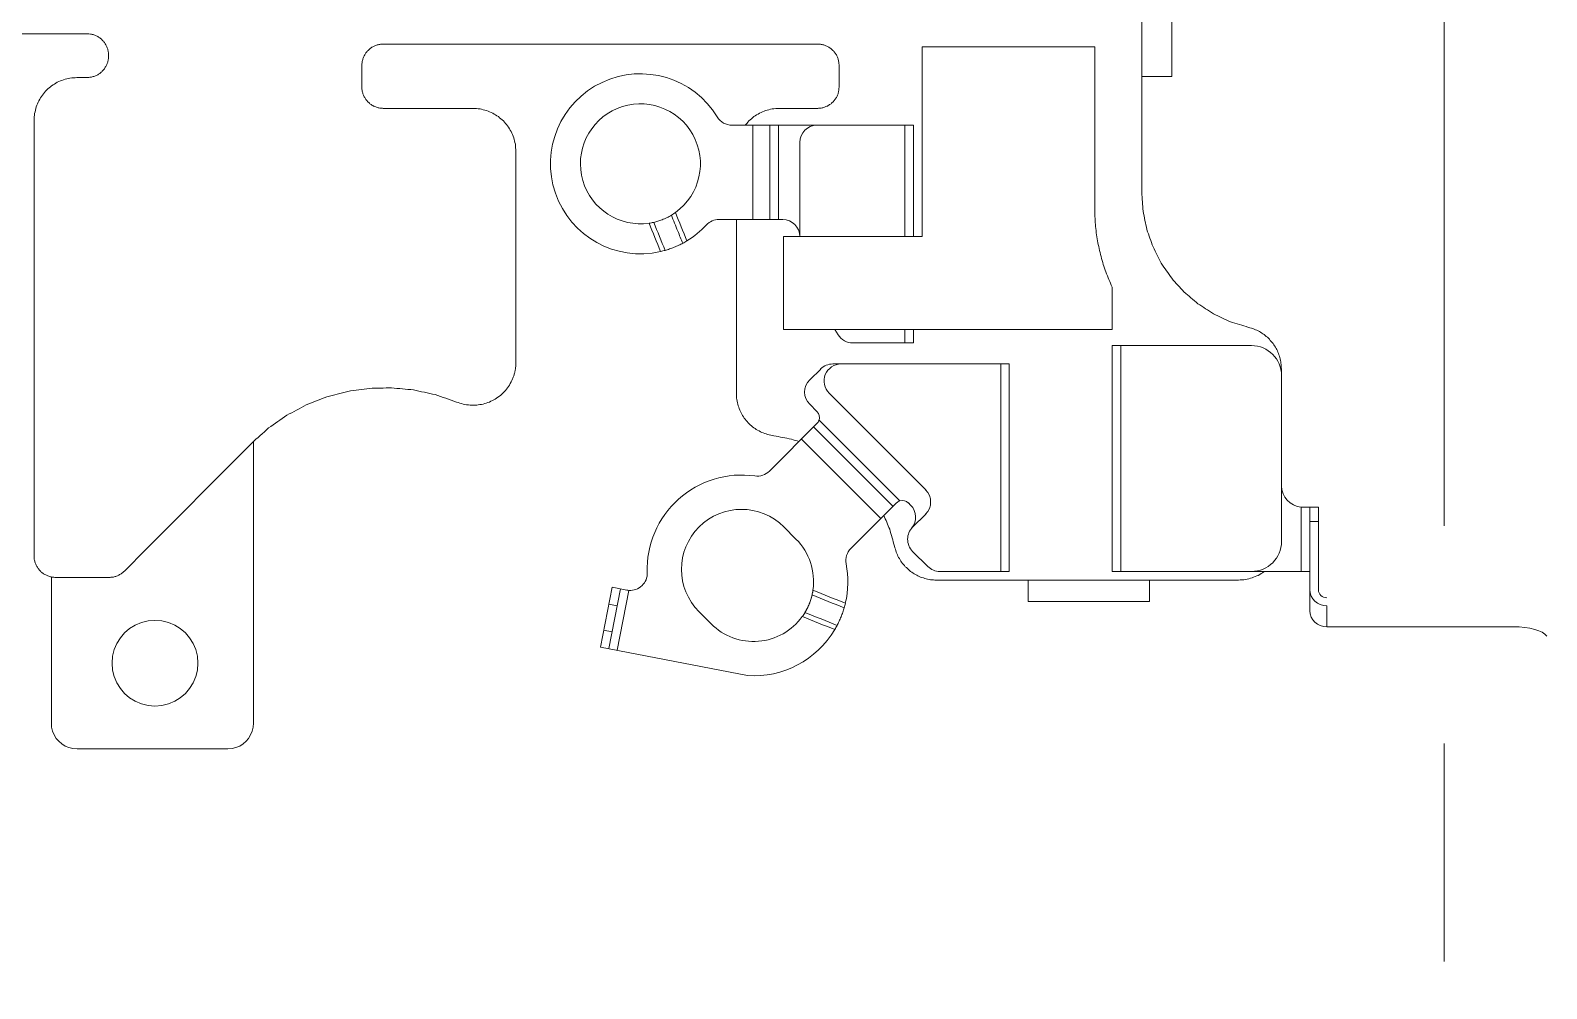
# Model space of a CAD drawing. Header units: millimetres. Extents: x 1863 to 2194, y 977 to 1295.
# Drawn here: x 2027.47 to 2045.16, y 995.44 to 1006.62 of the extents above; entities that cross this region are included whole.
import ezdxf

# ---------------------------------------------------------------- set-up
doc = ezdxf.new("R2010")
doc.units = ezdxf.units.MM
doc.linetypes.add('CENTERX2', pattern=[101.6, 63.5, -12.7, 12.7, -12.7])
doc.layers.add('05 Tray 實際版框', color=220, linetype='Continuous', lineweight=25)
doc.layers.add('2', color=7, linetype='Continuous', true_color=0xffffff)
doc.layers.get('0').off()

# ---------------------------------------------------------------- blocks, each defined once
blk = doc.blocks.new('A$C1B9535D9')
at = {"layer": '2', "color": 35, "linetype": 'Continuous', "lineweight": 18}
for p, q in [((71.431, 142.831), (71.431, 145.004)), ((71.187, 142.831), (71.431, 142.831)), ((70.036, 142.551), (70.036, 142.731)), ((70.036, 142.731), (70.999, 142.731)), ((71.244, 142.631), (70.036, 142.631)), ((70.201, 142.731), (70.201, 142.631)), ((70.786, 142.631), (70.786, 140.325)), ((70.786, 142.531), (70.036, 142.531)), ((70.436, 142.301), (68.501, 142.301)), ((70.79, 142.095), (70.786, 142.1)), ((68.151, 140.325), (68.151, 141.951)), ((63.013, 141.021), (65.013, 141.021)), ((65.013, 141.021), (65.013, 140.671)), ((70.887, 140.76), (71.136, 140.76)), ((71.136, 140.76), (71.136, 139.346)), ((68.151, 140.425), (70.786, 140.425)), ((70.786, 140.325), (68.151, 140.325)), ((71.136, 139.346), (70.887, 139.346)), ((68.365, 139.125), (70.786, 139.125)), ((68.365, 137.066), (68.365, 139.125)), ((70.786, 139.125), (70.786, 138.316)), ((70.786, 139.025), (68.365, 139.025)), ((70.728, 138.174), (70.551, 137.998)), ((64.664, 138.107), (66.88, 138.107)), ((65.58, 138.007), (66.88, 138.007)), ((65.58, 135.89), (65.58, 138.007)), ((66.88, 138.107), (66.88, 136.49)), ((67.965, 138.007), (68.12, 138.007)), ((68.12, 138.007), (68.12, 137.299)), ((69.834, 138.15), (68.707, 137.023)), ((70.117, 138.15), (70.269, 137.998)), ((66.88, 137.907), (65.58, 137.907)), ((68.12, 137.907), (67.965, 137.907)), ((69.022, 136.906), (69.963, 137.847)), ((69.987, 137.949), (70.012, 137.974)), ((69.987, 137.808), (70.517, 137.278)), ((69.1, 136.843), (70.026, 137.769)), ((70.167, 137.627), (69.241, 136.701)), ((67.965, 137.091), (68.026, 137.129)), ((68.424, 136.925), (68.551, 136.797)), ((68.834, 136.797), (68.919, 136.882)), ((69.616, 136.326), (69.06, 136.882)), ((66.88, 136.682), (65.78, 136.682)), ((68.693, 136.738), (68.693, 136.738)), ((70.266, 136.496), (70.408, 136.637)), ((65.58, 136.432), (66.68, 136.432)), ((66.68, 136.482), (66.68, 135.738)), ((65.58, 136.332), (66.68, 136.332)), ((66.68, 136.132), (65.58, 136.132)), ((72.001, 136.071), (71.667, 134.355)), ((65.484, 135.719), (65.484, 135.719)), ((71.398, 135.647), (71.256, 135.506)), ((71.004, 134.664), (70.97, 134.491)), ((71.007, 134.687), (71.705, 134.551)), ((71.667, 134.355), (70.97, 134.491)), ((70.989, 134.589), (71.686, 134.453)), ((71.185, 134.551), (71.166, 134.452)), ((71.471, 134.393), (71.49, 134.491)), ((69.269, 130.309), (72.555, 130.309)), ((72.555, 130.309), (72.604, 130.305)), ((72.604, 130.305), (72.65, 130.294)), ((72.65, 130.294), (72.693, 130.275)), ((72.693, 130.275), (72.733, 130.251)), ((72.733, 130.251), (72.767, 130.221)), ((72.767, 130.221), (72.797, 130.186)), ((72.797, 130.186), (72.822, 130.147)), ((72.822, 130.147), (72.84, 130.104)), ((72.84, 130.104), (72.851, 130.058)), ((72.851, 130.058), (72.855, 130.01)), ((72.855, 130.01), (72.855, 128.25)), ((71.502, 129.513), (71.453, 129.454)), ((71.561, 129.563), (71.502, 129.513)), ((71.626, 129.603), (71.561, 129.563)), ((71.697, 129.634), (71.626, 129.603)), ((71.774, 129.653), (71.697, 129.634)), ((71.855, 129.659), (71.774, 129.653)), ((71.936, 129.653), (71.855, 129.659)), ((72.013, 129.634), (71.936, 129.653)), ((72.085, 129.603), (72.013, 129.634)), ((72.151, 129.563), (72.085, 129.603)), ((72.209, 129.513), (72.151, 129.563)), ((72.259, 129.454), (72.209, 129.513)), ((71.382, 129.317), (71.363, 129.24)), ((71.412, 129.389), (71.382, 129.317)), ((71.453, 129.454), (71.412, 129.389)), ((72.3, 129.389), (72.259, 129.454)), ((72.33, 129.317), (72.3, 129.389)), ((72.349, 129.24), (72.33, 129.317)), ((71.363, 129.24), (71.356, 129.159)), ((71.356, 129.159), (71.363, 129.078)), ((72.356, 129.159), (72.349, 129.24)), ((72.349, 129.078), (72.356, 129.159)), ((71.363, 129.078), (71.382, 129.001)), ((71.382, 129.001), (71.412, 128.929)), ((72.3, 128.929), (72.33, 129.001)), ((72.33, 129.001), (72.349, 129.078)), ((71.412, 128.929), (71.453, 128.863)), ((71.453, 128.863), (71.502, 128.805)), ((71.502, 128.805), (71.561, 128.755)), ((72.151, 128.755), (72.209, 128.805)), ((72.209, 128.805), (72.259, 128.863)), ((72.259, 128.863), (72.3, 128.929)), ((71.561, 128.755), (71.626, 128.714)), ((71.626, 128.714), (71.697, 128.684)), ((71.697, 128.684), (71.774, 128.665)), ((71.774, 128.665), (71.855, 128.658)), ((71.855, 128.658), (71.936, 128.665)), ((71.936, 128.665), (72.013, 128.684)), ((72.013, 128.684), (72.085, 128.714)), ((72.085, 128.714), (72.151, 128.755)), ((72.822, 128.112), (72.797, 128.072)), ((72.84, 128.155), (72.822, 128.112)), ((72.851, 128.201), (72.84, 128.155)), ((72.855, 128.25), (72.851, 128.201)), ((72.555, 127.95), (70.85, 127.95)), ((72.604, 127.953), (72.555, 127.95)), ((72.65, 127.965), (72.604, 127.953)), ((72.693, 127.983), (72.65, 127.965)), ((72.733, 128.007), (72.693, 127.983)), ((72.767, 128.037), (72.733, 128.007)), ((72.797, 128.072), (72.767, 128.037))]:
    blk.add_line(p, q, dxfattribs=at)
for centre, radius, start, end in [((69.786, 142.551), 0.25, 270, 355.4892), ((68.501, 141.951), 0.35, 90, 180), ((70.436, 141.951), 0.35, 0, 90), ((69.975, 138.008), 0.2, 45, 135), ((70.586, 138.316), 0.2, 315, 0), ((70.153, 137.833), 0.2, 50.0198, 135), ((70.41, 138.139), 0.2, 224.9992, 315), ((70.058, 137.879), 0.1, 135, 198.5792), ((67.92, 137.299), 0.2, 301.9264, 0), ((70.658, 137.419), 0.2, 225, 280.8385), ((68.565, 137.164), 0.2, 180, 315), ((70.903, 136.142), 1.1, 76.6707, 100.8376), ((68.565, 137.066), 0.2, 180, 225), ((70.903, 136.142), 1.1, 356.2892, 59.3293), ((65.78, 136.882), 0.2, 180, 270), ((68.693, 136.938), 0.2, 225, 315), ((68.99, 136.811), 0.1, 71.4208, 135), ((70.903, 136.142), 0.7, 81.7038, 135), ((66.88, 136.482), 0.2, 90, 180), ((70.903, 136.142), 0.7, 315, 54.2962), ((70.761, 136.001), 0.7, 135, 315), ((69.474, 136.185), 0.2, 351.869, 45), ((70.761, 136.001), 1.1, 171.8701, 272.0234), ((65.38, 135.89), 0.2, 301.3323, 0), ((66.03, 134.822), 1.05, 121.3323, 12.913), ((66.88, 135.738), 0.2, 179.9987, 227.1564), ((66.03, 134.822), 0.7, 35.7037, 286.2957), ((66.03, 134.822), 1.05, 31.087, 47.1564), ((66.03, 134.822), 0.7, 286.2957, 8.2962), ((70.807, 134.702), 0.2, 355.7936, 92.022)]:
    blk.add_arc(centre, radius, start, end, dxfattribs=at)
for centre, major_axis, ratio, start_param, end_param in [((71.568, 145.004), (0, -0.4), 0.34202, 3.355769, 4.712389), ((70.999, 142.831), (0, 0.1), 0.939693, 3.141593, 4.712389), ((70.999, 142.831), (0, -0.2), 0.939693, 0, 1.570778), ((71.244, 142.831), (0, 0.2), 0.939693, 3.141593, 4.712389)]:
    blk.add_ellipse(centre, major_axis=major_axis, ratio=ratio, start_param=start_param, end_param=end_param, dxfattribs=at)
for points, degree in [([(70.036, 142.531), (70.036, 142.538), (70.036, 142.544), (70.036, 142.551)], 3), ([(68.168, 142.23), (68.15, 142.217), (68.132, 142.205), (68.114, 142.193)], 3), ([(68.227, 142.26), (68.208, 142.25), (68.188, 142.24), (68.168, 142.23)], 3), ([(68.29, 142.282), (68.269, 142.274), (68.248, 142.267), (68.227, 142.26)], 3), ([(68.356, 142.295), (68.334, 142.291), (68.312, 142.286), (68.29, 142.282)], 3), ([(68.424, 142.3), (68.401, 142.298), (68.379, 142.297), (68.356, 142.295)], 3), ([(68.482, 142.3), (68.424, 142.3)], 1), ([(68.023, 142.098), (68.011, 142.08), (67.999, 142.061), (67.987, 142.043)], 3), ([(68.065, 142.149), (68.051, 142.132), (68.037, 142.115), (68.023, 142.098)], 3), ([(68.114, 142.193), (68.098, 142.178), (68.082, 142.163), (68.065, 142.149)], 3), ([(70.831, 142.03), (70.817, 142.052), (70.804, 142.073), (70.79, 142.095)], 3), ([(67.938, 141.916), (67.916, 141.846), (67.894, 141.775), (67.872, 141.704)], 3), ([(67.958, 141.982), (67.951, 141.96), (67.945, 141.938), (67.938, 141.916)], 3), ([(67.987, 142.043), (67.977, 142.022), (67.968, 142.002), (67.958, 141.982)], 3), ([(70.861, 141.958), (70.851, 141.982), (70.841, 142.006), (70.831, 142.03)], 3), ([(70.88, 141.881), (70.874, 141.907), (70.867, 141.932), (70.861, 141.958)], 3), ([(70.887, 141.8), (70.884, 141.827), (70.882, 141.854), (70.88, 141.881)], 3), ([(67.872, 141.704), (67.841, 141.638), (67.81, 141.573), (67.779, 141.507)], 3), ([(70.887, 138.275), (70.887, 141.8)], 1), ([(67.779, 141.507), (67.74, 141.446), (67.701, 141.386), (67.662, 141.326)], 3), ([(67.662, 141.326), (67.616, 141.271), (67.57, 141.217), (67.524, 141.163)], 3), ([(67.366, 141.02), (67.307, 140.98), (67.249, 140.94), (67.191, 140.899)], 3), ([(67.524, 141.163), (67.471, 141.115), (67.419, 141.068), (67.366, 141.02)], 3), ([(67.191, 140.899), (67.127, 140.867), (67.064, 140.835), (67, 140.802)], 3), ([(66.362, 140.671), (62.764, 140.671)], 1), ([(66.584, 140.686), (66.51, 140.681), (66.436, 140.676), (66.362, 140.671)], 3), ([(66.797, 140.73), (66.726, 140.716), (66.655, 140.701), (66.584, 140.686)], 3), ([(67, 140.802), (66.932, 140.778), (66.865, 140.754), (66.797, 140.73)], 3), ([(67.381, 140.287), (67.351, 140.275), (67.322, 140.264), (67.292, 140.253)], 3), ([(67.468, 140.325), (67.439, 140.312), (67.41, 140.3), (67.381, 140.287)], 3), ([(67.965, 140.325), (67.468, 140.325)], 1), ([(67.965, 136.49), (67.965, 140.325)], 1), ([(66.55, 140.122), (64.664, 140.122)], 1), ([(64.664, 140.122), (64.664, 138.107)], 1), ([(66.645, 140.124), (66.613, 140.123), (66.582, 140.122), (66.55, 140.122)], 3), ([(66.74, 140.13), (66.708, 140.128), (66.676, 140.126), (66.645, 140.124)], 3), ([(66.834, 140.14), (66.802, 140.137), (66.771, 140.133), (66.74, 140.13)], 3), ([(66.927, 140.155), (66.896, 140.15), (66.865, 140.145), (66.834, 140.14)], 3), ([(67.02, 140.173), (66.989, 140.167), (66.958, 140.161), (66.927, 140.155)], 3), ([(67.112, 140.196), (67.081, 140.188), (67.05, 140.181), (67.02, 140.173)], 3), ([(67.203, 140.222), (67.172, 140.213), (67.142, 140.204), (67.112, 140.196)], 3), ([(67.292, 140.253), (67.262, 140.242), (67.232, 140.232), (67.203, 140.222)], 3), ([(70.868, 138.139), (70.872, 138.161), (70.877, 138.183), (70.882, 138.206)], 3), ([(70.882, 138.206), (70.883, 138.229), (70.885, 138.252), (70.887, 138.275)], 3), ([(70.776, 137.961), (70.788, 137.979), (70.801, 137.998), (70.814, 138.016)], 3), ([(70.814, 138.016), (70.824, 138.036), (70.835, 138.055), (70.845, 138.075)], 3), ([(70.845, 138.075), (70.852, 138.096), (70.86, 138.117), (70.868, 138.139)], 3), ([(70.492, 137.786), (70.514, 137.793), (70.537, 137.799), (70.559, 137.806)], 3), ([(70.559, 137.806), (70.58, 137.815), (70.601, 137.824), (70.622, 137.834)], 3), ([(70.622, 137.834), (70.641, 137.846), (70.66, 137.858), (70.679, 137.869)], 3), ([(70.679, 137.869), (70.696, 137.884), (70.713, 137.898), (70.73, 137.912)], 3), ([(70.73, 137.912), (70.745, 137.929), (70.761, 137.945), (70.776, 137.961)], 3), ([(70.133, 137.662), (70.186, 137.685), (70.239, 137.707), (70.292, 137.73)], 3), ([(70.292, 137.73), (70.359, 137.749), (70.425, 137.767), (70.492, 137.786)], 3), ([(64.736, 137.092), (64.747, 137.099), (64.758, 137.106), (64.769, 137.113)], 3), ([(64.769, 137.113), (64.781, 137.118), (64.793, 137.123), (64.805, 137.128)], 3), ([(64.805, 137.128), (64.817, 137.131), (64.83, 137.134), (64.843, 137.137)], 3), ([(64.843, 137.137), (64.856, 137.138), (64.87, 137.139), (64.884, 137.14)], 3), ([(64.884, 137.14), (65.134, 137.14)], 1), ([(65.134, 137.14), (65.147, 137.139), (65.161, 137.138), (65.174, 137.137)], 3), ([(65.174, 137.137), (65.187, 137.134), (65.2, 137.131), (65.213, 137.128)], 3), ([(65.213, 137.128), (65.225, 137.123), (65.237, 137.118), (65.249, 137.113)], 3), ([(65.249, 137.113), (65.259, 137.106), (65.27, 137.099), (65.281, 137.092)], 3), ([(71.004, 136.835), (71.055, 136.961), (71.106, 137.087), (71.156, 137.213)], 3), ([(71.21, 137.199), (71.16, 137.074), (71.11, 136.949), (71.059, 136.825)], 3), ([(71.156, 137.213), (71.176, 137.208), (71.194, 137.203), (71.21, 137.199)], 3), ([(71.264, 136.742), (71.315, 136.867), (71.365, 136.991), (71.415, 137.116)], 3), ([(71.464, 137.089), (71.447, 137.099), (71.43, 137.108), (71.415, 137.116)], 3), ([(64.633, 136.891), (64.635, 136.904), (64.636, 136.918), (64.637, 136.931)], 3), ([(64.637, 136.931), (64.64, 136.944), (64.643, 136.957), (64.646, 136.969)], 3), ([(64.646, 136.969), (64.651, 136.981), (64.656, 136.993), (64.661, 137.005)], 3), ([(64.661, 137.005), (64.668, 137.016), (64.675, 137.027), (64.682, 137.038)], 3), ([(64.682, 137.038), (64.69, 137.048), (64.698, 137.057), (64.707, 137.067)], 3), ([(64.707, 137.067), (64.716, 137.075), (64.726, 137.084), (64.736, 137.092)], 3), ([(65.281, 137.092), (65.291, 137.084), (65.301, 137.075), (65.31, 137.067)], 3), ([(65.31, 137.067), (65.319, 137.057), (65.327, 137.048), (65.335, 137.038)], 3), ([(65.335, 137.038), (65.342, 137.027), (65.349, 137.016), (65.356, 137.005)], 3), ([(65.356, 137.005), (65.361, 136.993), (65.366, 136.981), (65.371, 136.969)], 3), ([(65.371, 136.969), (65.374, 136.957), (65.377, 136.944), (65.38, 136.931)], 3), ([(65.38, 136.931), (65.381, 136.918), (65.382, 136.904), (65.384, 136.891)], 3), ([(71.464, 137.089), (71.413, 136.963), (71.362, 136.837), (71.311, 136.711)], 3), ([(64.633, 131.822), (64.633, 136.891)], 1), ([(65.384, 136.891), (65.384, 136.441)], 1), ([(69.203, 136.379), (69.216, 136.447), (69.229, 136.515), (69.242, 136.583)], 3), ([(69.242, 136.583), (69.251, 136.613), (69.261, 136.642), (69.271, 136.672)], 3), ([(65.384, 136.441), (65.386, 136.414), (65.388, 136.387), (65.39, 136.36)], 3), ([(66.88, 136.49), (67.965, 136.49)], 1), ([(65.39, 136.36), (65.396, 136.334), (65.403, 136.308), (65.409, 136.283)], 3), ([(65.409, 136.283), (65.419, 136.259), (65.429, 136.235), (65.439, 136.211)], 3), ([(69.13, 136.174), (69.141, 136.195), (69.152, 136.216), (69.164, 136.237)], 3), ([(69.164, 136.237), (69.172, 136.26), (69.18, 136.283), (69.188, 136.306)], 3), ([(69.188, 136.306), (69.193, 136.33), (69.198, 136.354), (69.203, 136.379)], 3), ([(65.439, 136.211), (65.453, 136.189), (65.466, 136.167), (65.48, 136.145)], 3), ([(65.48, 136.145), (65.497, 136.126), (65.513, 136.106), (65.53, 136.087)], 3), ([(65.53, 136.087), (65.547, 136.073), (65.564, 136.058), (65.58, 136.044)], 3), ([(68.982, 136.023), (69, 136.037), (69.019, 136.052), (69.038, 136.066)], 3), ([(69.038, 136.066), (69.054, 136.083), (69.071, 136.1), (69.088, 136.117)], 3), ([(69.088, 136.117), (69.102, 136.136), (69.116, 136.155), (69.13, 136.174)], 3), ([(66.68, 135.941), (68.707, 135.941)], 1), ([(68.707, 135.941), (68.732, 135.943), (68.757, 135.944), (68.781, 135.946)], 3), ([(68.781, 135.946), (68.805, 135.952), (68.829, 135.957), (68.852, 135.962)], 3), ([(68.852, 135.962), (68.875, 135.971), (68.897, 135.98), (68.919, 135.988)], 3), ([(68.919, 135.988), (68.94, 136), (68.961, 136.011), (68.982, 136.023)], 3), ([(66.599, 135.23), (66.709, 135.275), (66.819, 135.32), (66.93, 135.364)], 3), ([(66.957, 135.316), (66.949, 135.33), (66.94, 135.347), (66.93, 135.364)], 3), ([(66.713, 134.978), (66.822, 135.022), (66.931, 135.066), (67.04, 135.111)], 3), ([(66.723, 134.923), (66.833, 134.967), (66.944, 135.012), (67.054, 135.057)], 3), ([(67.054, 135.057), (67.049, 135.076), (67.044, 135.095), (67.04, 135.111)], 3), ([(71.004, 134.664), (71.005, 134.671), (71.006, 134.679), (71.007, 134.687)], 3), ([(71.007, 134.687), (71.006, 134.679), (71.005, 134.671), (71.004, 134.664)], 3), ([(65.53, 133.223), (65.513, 133.204), (65.497, 133.184), (65.48, 133.165)], 3), ([(65.588, 133.273), (65.569, 133.257), (65.549, 133.24), (65.53, 133.223)], 3), ([(65.654, 133.314), (65.632, 133.3), (65.61, 133.287), (65.588, 133.273)], 3), ([(65.726, 133.344), (65.702, 133.334), (65.678, 133.324), (65.654, 133.314)], 3), ([(65.802, 133.363), (65.777, 133.357), (65.751, 133.35), (65.726, 133.344)], 3), ([(65.884, 133.37), (65.857, 133.367), (65.83, 133.365), (65.802, 133.363)], 3), ([(68.347, 133.37), (65.884, 133.37)], 1), ([(68.367, 133.369), (68.36, 133.369), (68.354, 133.369), (68.347, 133.37)], 3), ([(68.387, 133.368), (68.38, 133.368), (68.374, 133.369), (68.367, 133.369)], 3), ([(68.406, 133.366), (68.4, 133.367), (68.393, 133.367), (68.387, 133.368)], 3), ([(68.426, 133.363), (68.419, 133.364), (68.413, 133.365), (68.406, 133.366)], 3), ([(68.445, 133.36), (68.438, 133.361), (68.432, 133.362), (68.426, 133.363)], 3), ([(68.464, 133.356), (68.458, 133.357), (68.451, 133.359), (68.445, 133.36)], 3), ([(68.483, 133.351), (68.477, 133.352), (68.47, 133.354), (68.464, 133.356)], 3), ([(68.502, 133.345), (68.496, 133.347), (68.489, 133.349), (68.483, 133.351)], 3), ([(68.52, 133.338), (68.514, 133.341), (68.508, 133.343), (68.502, 133.345)], 3), ([(68.539, 133.331), (68.533, 133.334), (68.527, 133.336), (68.52, 133.338)], 3), ([(68.611, 133.294), (68.587, 133.307), (68.563, 133.319), (68.539, 133.331)], 3), ([(68.675, 133.247), (68.654, 133.263), (68.633, 133.279), (68.611, 133.294)], 3), ([(68.73, 133.192), (68.712, 133.21), (68.693, 133.229), (68.675, 133.247)], 3), ([(65.409, 133.028), (65.403, 133.002), (65.396, 132.976), (65.39, 132.951)], 3), ([(65.439, 133.099), (65.429, 133.075), (65.419, 133.051), (65.409, 133.028)], 3), ([(65.48, 133.165), (65.466, 133.143), (65.453, 133.121), (65.439, 133.099)], 3), ([(68.775, 133.129), (68.76, 133.15), (68.745, 133.171), (68.73, 133.192)], 3), ([(68.809, 133.061), (68.798, 133.083), (68.786, 133.106), (68.775, 133.129)], 3), ([(68.833, 132.988), (68.825, 133.012), (68.817, 133.036), (68.809, 133.061)], 3), ([(65.39, 132.951), (65.388, 132.923), (65.386, 132.896), (65.384, 132.869)], 3), ([(65.384, 132.869), (65.384, 131.822)], 1), ([(68.846, 132.912), (68.842, 132.937), (68.837, 132.962), (68.833, 132.988)], 3), ([(68.846, 132.834), (68.846, 132.86), (68.846, 132.886), (68.846, 132.912)], 3), ([(68.723, 132.429), (68.752, 132.512), (68.78, 132.595), (68.809, 132.678)], 3), ([(68.809, 132.678), (68.818, 132.704), (68.826, 132.73), (68.834, 132.756)], 3), ([(68.834, 132.756), (68.838, 132.782), (68.842, 132.808), (68.846, 132.834)], 3), ([(68.668, 132.174), (68.686, 132.259), (68.705, 132.344), (68.723, 132.429)], 3), ([(68.644, 131.918), (68.652, 132.003), (68.66, 132.089), (68.668, 132.174)], 3), ([(64.637, 131.781), (64.636, 131.795), (64.635, 131.808), (64.633, 131.822)], 3), ([(65.384, 131.822), (65.382, 131.808), (65.381, 131.795), (65.38, 131.781)], 3), ([(68.65, 131.662), (68.648, 131.747), (68.646, 131.833), (68.644, 131.918)], 3), ([(64.646, 131.743), (64.643, 131.756), (64.64, 131.768), (64.637, 131.781)], 3), ([(64.661, 131.707), (64.656, 131.719), (64.651, 131.731), (64.646, 131.743)], 3), ([(64.682, 131.674), (64.675, 131.685), (64.668, 131.696), (64.661, 131.707)], 3), ([(64.707, 131.645), (64.698, 131.655), (64.69, 131.665), (64.682, 131.674)], 3), ([(64.736, 131.62), (64.726, 131.628), (64.716, 131.637), (64.707, 131.645)], 3), ([(64.769, 131.6), (64.758, 131.607), (64.747, 131.613), (64.736, 131.62)], 3), ([(65.281, 131.62), (65.27, 131.613), (65.259, 131.607), (65.249, 131.6)], 3), ([(65.31, 131.645), (65.301, 131.637), (65.291, 131.628), (65.281, 131.62)], 3), ([(65.335, 131.674), (65.327, 131.665), (65.319, 131.655), (65.31, 131.645)], 3), ([(65.356, 131.707), (65.349, 131.696), (65.342, 131.685), (65.335, 131.674)], 3), ([(65.371, 131.743), (65.366, 131.731), (65.361, 131.719), (65.356, 131.707)], 3), ([(65.38, 131.781), (65.377, 131.768), (65.374, 131.756), (65.371, 131.743)], 3), ([(68.685, 131.409), (68.673, 131.494), (68.661, 131.578), (68.65, 131.662)], 3), ([(64.805, 131.585), (64.793, 131.59), (64.781, 131.595), (64.769, 131.6)], 3), ([(64.843, 131.575), (64.83, 131.578), (64.817, 131.581), (64.805, 131.585)], 3), ([(64.884, 131.572), (64.87, 131.573), (64.856, 131.574), (64.843, 131.575)], 3), ([(65.134, 131.572), (64.884, 131.572)], 1), ([(64.884, 131.572), (64.884, 131.572), (64.884, 131.572), (64.884, 131.572)], 3), ([(65.174, 131.575), (65.161, 131.574), (65.147, 131.573), (65.134, 131.572)], 3), ([(65.213, 131.585), (65.2, 131.581), (65.187, 131.578), (65.174, 131.575)], 3), ([(65.249, 131.6), (65.237, 131.595), (65.225, 131.59), (65.213, 131.585)], 3), ([(68.75, 131.163), (68.728, 131.245), (68.707, 131.327), (68.685, 131.409)], 3), ([(68.843, 130.924), (68.812, 131.004), (68.781, 131.083), (68.75, 131.163)], 3), ([(68.964, 130.697), (68.923, 130.773), (68.883, 130.849), (68.843, 130.924)], 3), ([(69.112, 130.484), (69.063, 130.555), (69.013, 130.626), (68.964, 130.697)], 3), ([(69.288, 130.287), (69.23, 130.353), (69.171, 130.419), (69.112, 130.484)], 3), ([(70.781, 128.802), (69.288, 130.287)], 1), ([(70.795, 128.787), (70.79, 128.792), (70.786, 128.797), (70.781, 128.802)], 3), ([(70.807, 128.772), (70.803, 128.777), (70.799, 128.782), (70.795, 128.787)], 3), ([(64.649, 128.59), (64.661, 128.595), (64.673, 128.6), (64.685, 128.605)], 3), ([(64.685, 128.605), (64.697, 128.608), (64.71, 128.611), (64.723, 128.614)], 3), ([(64.723, 128.614), (64.737, 128.616), (64.75, 128.617), (64.764, 128.618)], 3), ([(64.764, 128.618), (64.773, 128.618)], 1), ([(64.773, 128.618), (64.787, 128.617), (64.801, 128.616), (64.814, 128.614)], 3), ([(64.814, 128.614), (64.827, 128.611), (64.84, 128.608), (64.853, 128.605)], 3), ([(64.853, 128.605), (64.865, 128.6), (64.877, 128.595), (64.888, 128.59)], 3), ([(70.818, 128.755), (70.815, 128.761), (70.811, 128.766), (70.807, 128.772)], 3), ([(70.828, 128.738), (70.825, 128.744), (70.821, 128.75), (70.818, 128.755)], 3), ([(70.836, 128.721), (70.833, 128.726), (70.831, 128.732), (70.828, 128.738)], 3), ([(70.843, 128.702), (70.841, 128.708), (70.838, 128.715), (70.836, 128.721)], 3), ([(70.848, 128.684), (70.846, 128.69), (70.845, 128.696), (70.843, 128.702)], 3), ([(70.852, 128.664), (70.851, 128.671), (70.85, 128.677), (70.848, 128.684)], 3), ([(70.854, 128.645), (70.854, 128.651), (70.853, 128.658), (70.852, 128.664)], 3), ([(70.855, 128.625), (70.855, 128.632), (70.855, 128.638), (70.854, 128.645)], 3), ([(70.855, 127.999), (70.855, 128.625)], 1), ([(64.517, 128.408), (64.52, 128.421), (64.523, 128.434), (64.526, 128.447)], 3), ([(64.526, 128.447), (64.531, 128.459), (64.536, 128.471), (64.542, 128.483)], 3), ([(64.542, 128.483), (64.548, 128.493), (64.555, 128.504), (64.562, 128.515)], 3), ([(64.562, 128.515), (64.57, 128.525), (64.578, 128.535), (64.587, 128.544)], 3), ([(64.587, 128.544), (64.597, 128.553), (64.606, 128.561), (64.616, 128.569)], 3), ([(64.616, 128.569), (64.627, 128.576), (64.638, 128.583), (64.649, 128.59)], 3), ([(64.888, 128.59), (64.899, 128.583), (64.91, 128.576), (64.921, 128.569)], 3), ([(64.921, 128.569), (64.931, 128.561), (64.941, 128.553), (64.95, 128.544)], 3), ([(64.95, 128.544), (64.959, 128.535), (64.967, 128.525), (64.975, 128.515)], 3), ([(64.975, 128.515), (64.982, 128.504), (64.989, 128.493), (64.996, 128.483)], 3), ([(64.996, 128.483), (65.001, 128.471), (65.006, 128.459), (65.011, 128.447)], 3), ([(65.011, 128.447), (65.014, 128.434), (65.017, 128.421), (65.02, 128.408)], 3), ([(64.514, 128.368), (64.515, 128.381), (64.516, 128.395), (64.517, 128.408)], 3), ([(64.514, 126.162), (64.514, 128.368)], 1), ([(65.02, 128.408), (65.021, 128.395), (65.022, 128.381), (65.024, 128.368)], 3), ([(65.024, 128.368), (65.024, 128.248)], 1), ([(65.024, 128.248), (65.026, 128.221), (65.028, 128.194), (65.03, 128.167)], 3), ([(65.03, 128.167), (65.036, 128.142), (65.043, 128.116), (65.049, 128.09)], 3), ([(65.049, 128.09), (65.059, 128.067), (65.069, 128.043), (65.079, 128.019)], 3), ([(65.079, 128.019), (65.093, 127.997), (65.106, 127.975), (65.12, 127.953)], 3), ([(65.12, 127.953), (65.137, 127.934), (65.153, 127.914), (65.17, 127.895)], 3), ([(70.827, 127.884), (70.832, 127.896), (70.837, 127.907), (70.842, 127.919)], 3), ([(70.842, 127.919), (70.846, 127.932), (70.849, 127.945), (70.852, 127.958)], 3), ([(70.852, 127.958), (70.853, 127.972), (70.854, 127.985), (70.855, 127.999)], 3), ([(65.17, 127.895), (65.189, 127.878), (65.209, 127.861), (65.228, 127.845)], 3), ([(65.228, 127.845), (65.25, 127.831), (65.272, 127.818), (65.294, 127.804)], 3), ([(65.294, 127.804), (65.318, 127.794), (65.342, 127.784), (65.366, 127.774)], 3), ([(65.366, 127.774), (65.391, 127.767), (65.417, 127.761), (65.442, 127.755)], 3), ([(65.442, 127.755), (65.47, 127.752), (65.497, 127.75), (65.524, 127.748)], 3), ([(65.524, 127.748), (70.605, 127.748)], 1), ([(70.605, 127.748), (70.619, 127.749), (70.632, 127.75), (70.646, 127.751)], 3), ([(70.646, 127.751), (70.659, 127.755), (70.671, 127.758), (70.684, 127.761)], 3), ([(70.684, 127.761), (70.696, 127.766), (70.708, 127.771), (70.72, 127.776)], 3), ([(70.72, 127.776), (70.731, 127.783), (70.742, 127.79), (70.753, 127.796)], 3), ([(70.753, 127.796), (70.763, 127.805), (70.772, 127.813), (70.782, 127.822)], 3), ([(70.782, 127.822), (70.79, 127.831), (70.799, 127.841), (70.807, 127.851)], 3), ([(70.807, 127.851), (70.814, 127.862), (70.821, 127.873), (70.827, 127.884)], 3)]:
    blk.add_open_spline(points, degree=degree, dxfattribs=at)
for points, knots in [([(69.987, 137.808), (69.982, 137.813), (69.977, 137.819), (69.969, 137.832), (69.965, 137.839), (69.963, 137.847)], [0, 0, 0, 0, 0.5, 0.5, 1, 1, 1, 1]), ([(71.21, 137.199), (71.226, 137.194), (71.243, 137.189), (71.27, 137.18), (71.279, 137.176), (71.297, 137.17), (71.306, 137.166), (71.324, 137.159), (71.333, 137.155), (71.351, 137.147), (71.359, 137.143), (71.376, 137.135), (71.384, 137.131), (71.4, 137.124), (71.408, 137.12), (71.415, 137.116)], [0, 0, 0, 0, 0.25, 0.25, 0.375, 0.375, 0.5, 0.5, 0.625, 0.625, 0.75, 0.75, 0.875, 0.875, 1, 1, 1, 1]), ([(69.06, 136.882), (69.055, 136.887), (69.049, 136.892), (69.036, 136.9), (69.029, 136.903), (69.022, 136.906)], [0, 0, 0, 0, 0.5, 0.5, 1, 1, 1, 1]), ([(69.022, 136.906), (69.029, 136.903), (69.036, 136.9), (69.05, 136.892), (69.055, 136.887), (69.06, 136.882)], [0, 0, 0, 0, 0.5, 0.5, 1, 1, 1, 1]), ([(71.059, 136.825), (71.051, 136.827), (71.042, 136.828), (71.028, 136.831), (71.023, 136.832), (71.014, 136.834), (71.009, 136.834), (71.004, 136.835)], [0, 0, 0, 0, 0.5, 0.5, 0.75, 0.75, 1, 1, 1, 1]), ([(71.004, 136.835), (71.024, 136.832), (71.043, 136.829), (71.07, 136.822), (71.08, 136.82), (71.097, 136.815), (71.105, 136.813), (71.113, 136.81)], [0, 0, 0, 0, 0.5, 0.5, 0.75, 0.75, 1, 1, 1, 1]), ([(71.264, 136.742), (71.25, 136.75), (71.235, 136.759), (71.21, 136.772), (71.201, 136.776), (71.183, 136.784), (71.174, 136.788), (71.156, 136.795), (71.147, 136.799), (71.129, 136.805), (71.12, 136.808), (71.102, 136.814), (71.093, 136.816), (71.076, 136.821), (71.067, 136.823), (71.059, 136.825)], [0, 0, 0, 0, 0.25, 0.25, 0.375, 0.375, 0.5, 0.5, 0.625, 0.625, 0.75, 0.75, 0.875, 0.875, 1, 1, 1, 1]), ([(71.113, 136.81), (71.121, 136.808), (71.129, 136.805), (71.142, 136.8), (71.147, 136.799), (71.156, 136.795), (71.16, 136.793), (71.17, 136.79), (71.174, 136.788), (71.183, 136.784), (71.187, 136.782), (71.2, 136.776), (71.208, 136.772), (71.216, 136.769)], [0, 0, 0, 0, 0.25, 0.25, 0.375, 0.375, 0.5, 0.5, 0.625, 0.625, 0.75, 0.75, 1, 1, 1, 1]), ([(71.216, 136.769), (71.23, 136.761), (71.246, 136.753), (71.271, 136.738), (71.279, 136.733), (71.295, 136.722), (71.303, 136.717), (71.311, 136.711)], [0, 0, 0, 0, 0.5, 0.5, 0.75, 0.75, 1, 1, 1, 1]), ([(71.311, 136.711), (71.303, 136.717), (71.295, 136.722), (71.283, 136.73), (71.279, 136.733), (71.272, 136.737), (71.268, 136.74), (71.264, 136.742)], [0, 0, 0, 0, 0.5, 0.5, 0.75, 0.75, 1, 1, 1, 1]), ([(66.63, 135.183), (66.625, 135.191), (66.621, 135.198), (66.613, 135.21), (66.61, 135.214), (66.605, 135.222), (66.602, 135.226), (66.599, 135.23)], [0, 0, 0, 0, 0.5, 0.5, 0.75, 0.75, 1, 1, 1, 1]), ([(66.63, 135.183), (66.692, 135.208), (66.753, 135.233), (66.863, 135.277), (66.91, 135.296), (66.957, 135.316)], [0, 0, 0, 0, 0.566654, 0.566654, 1, 1, 1, 1]), ([(66.683, 135.074), (66.679, 135.084), (66.675, 135.094), (66.667, 135.114), (66.662, 135.123), (66.649, 135.151), (66.639, 135.168), (66.63, 135.183)], [0, 0, 0, 0, 0.25, 0.25, 0.5, 0.5, 1, 1, 1, 1]), ([(66.957, 135.316), (66.965, 135.301), (66.973, 135.285), (66.985, 135.26), (66.989, 135.251), (66.996, 135.233), (67, 135.224), (67.007, 135.206), (67.011, 135.197), (67.018, 135.179), (67.021, 135.17), (67.027, 135.152), (67.03, 135.144), (67.035, 135.127), (67.038, 135.118), (67.04, 135.111)], [0, 0, 0, 0, 0.25, 0.25, 0.375, 0.375, 0.5, 0.5, 0.625, 0.625, 0.75, 0.75, 0.875, 0.875, 1, 1, 1, 1]), ([(66.713, 134.978), (66.709, 134.993), (66.705, 135.009), (66.695, 135.041), (66.69, 135.058), (66.683, 135.074)], [0, 0, 0, 0, 0.5, 0.5, 1, 1, 1, 1]), ([(66.723, 134.923), (66.722, 134.933), (66.72, 134.942), (66.717, 134.957), (66.716, 134.961), (66.715, 134.97), (66.714, 134.974), (66.713, 134.978)], [0, 0, 0, 0, 0.5, 0.5, 0.75, 0.75, 1, 1, 1, 1])]:
    blk.add_open_spline(points, degree=3, knots=knots, dxfattribs=at)

msp = doc.modelspace()

# ---------------------------------------------------------------- linework, layer by layer
at = {"layer": '05 Tray 實際版框', "linetype": 'CENTERX2', "lineweight": 0, "ltscale": 0.2}
msp.add_line((2043.966, 1257.38), (2043.966, 977.019), dxfattribs=at)

# ---------------------------------------------------------------- block references
at = {"linetype": 'Continuous', "rotation": 270}
msp.add_blockref('A$C1B9535D9', (1899.769, 1071.094), dxfattribs=at)

doc.saveas('drawing.dxf')
